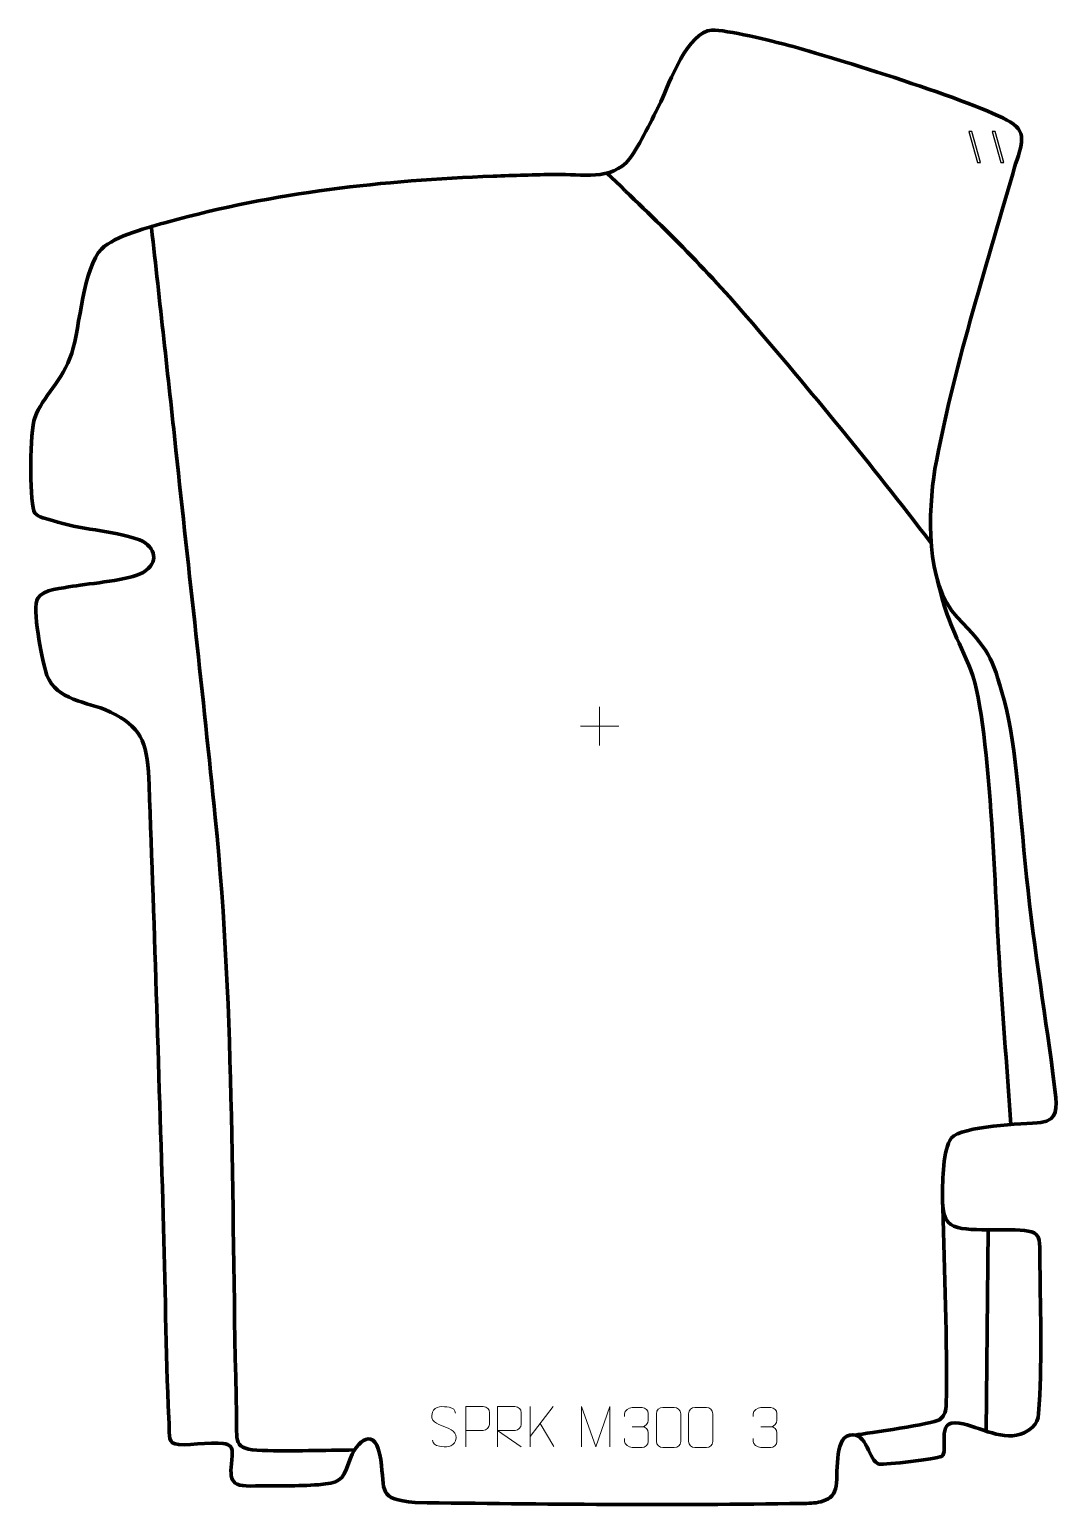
# Model space of a CAD drawing. Header units: millimetres. Extents: x -617 to 23, y 12 to 930.
import ezdxf

# ---------------------------------------------------------------- set-up
doc = ezdxf.new("R2010")
doc.units = ezdxf.units.MM
doc.header["$MEASUREMENT"] = 0
doc.layers.add('layer 1', color=7, linetype='Continuous')
doc.layers.add('layer 2', color=7, linetype='Continuous')

msp = doc.modelspace()

# ---------------------------------------------------------------- linework, layer by layer
at = {"layer": 'layer 1', "color": 142}
for points in [[(-27.461, 847.6569), (-27.461, 847.6569), (-32.8864, 867.052), (-32.8864, 867.052), (-32.8864, 867.052), (-32.8864, 867.052), (-31.043, 867.052), (-31.043, 867.052), (-31.043, 867.052), (-31.043, 867.052), (-25.6176, 847.6569), (-25.6176, 847.6569), (-25.6176, 847.6569), (-25.6176, 847.6569), (-27.461, 847.6569), (-27.461, 847.6569)], [(-12.8972, 847.6569), (-12.8972, 847.6569), (-18.3226, 867.052), (-18.3226, 867.052), (-18.3226, 867.052), (-18.3226, 867.052), (-16.4792, 867.052), (-16.4792, 867.052), (-16.4792, 867.052), (-16.4792, 867.052), (-11.0538, 847.6569), (-11.0538, 847.6569), (-11.0538, 847.6569), (-11.0538, 847.6569), (-12.8972, 847.6569), (-12.8972, 847.6569)]]:
    msp.add_open_spline(points, degree=3, knots=[0, 0, 0, 0, 0.2, 0.2, 0.2, 0.2, 0.4, 0.4, 0.4, 0.4, 0.6, 0.6, 0.6, 0.6, 1, 1, 1, 1], dxfattribs=at)
at = {"layer": 'layer 1', "color": 142, "lineweight": 158}
for points, knots in [([(-258.1374, 841.1236), (-227.2932, 811.76), (-199.1086, 784.4011), (-171.2479, 751.9937), (-171.2479, 751.9937), (-130.0785, 704.1404), (-94.7177, 661.1526), (-56.3265, 610.9558)], [0, 0, 0, 0, 0.33333333, 0.33333333, 0.33333333, 0.33333333, 1, 1, 1, 1]), ([(-415.0764, 46.6524), (-434.0076, 46.5333), (-453.739, 45.7816), (-472.5729, 46.3173), (-472.5729, 46.3173), (-491.7383, 46.8625), (-488.0435, 52.0383), (-488.5505, 68.7479), (-488.5505, 68.7479), (-491.8722, 193.3392), (-489.3496, 315.7052), (-501.8031, 440.1285), (-501.8031, 440.1285), (-509.4548, 516.294), (-518.0954, 592.5873), (-526.277, 668.7263), (-526.277, 668.7263), (-531.2348, 714.865), (-536.3568, 760.9861), (-541.4489, 807.1102), (-541.4489, 807.1102), (-541.4489, 807.1102), (-541.6129, 808.5961), (-541.6129, 808.5961)], [0, 0, 0, 0, 0.14285714, 0.14285714, 0.14285714, 0.14285714, 0.28571429, 0.28571429, 0.28571429, 0.28571429, 0.42857143, 0.42857143, 0.42857143, 0.42857143, 0.57142857, 0.57142857, 0.57142857, 0.57142857, 0.71428571, 0.71428571, 0.71428571, 0.71428571, 1, 1, 1, 1]), ([(-52.3314, 587.517), (-47.1635, 565.3175), (-41.8797, 555.1746), (-32.819, 534.9406), (-32.819, 534.9406), (-19.1613, 504.4412), (-16.4555, 385.6003), (-13.5848, 345.0734), (-13.5848, 345.0734), (-11.3193, 313.0871), (-9.0544, 281.1007), (-6.7892, 249.1143)], [0, 0, 0, 0, 0.25, 0.25, 0.25, 0.25, 0.5, 0.5, 0.5, 0.5, 1, 1, 1, 1]), ([(-103.6607, 55.9434), (-95.7865, 57.1433), (-55.0074, 62.8457), (-51.1596, 65.5063), (-51.1596, 65.5063), (-47.8272, 67.8104), (-47.0503, 71.4111), (-46.966, 75.1725), (-46.966, 75.1725), (-46.0858, 114.4737), (-48.2825, 157.7924), (-49.0453, 197.483)], [0, 0, 0, 0, 0.25, 0.25, 0.25, 0.25, 0.5, 0.5, 0.5, 0.5, 1, 1, 1, 1])]:
    msp.add_open_spline(points, degree=3, knots=knots, dxfattribs=at)
msp.add_open_spline([(-20.7808, 183.668), (-20.7808, 183.668), (-22.0636, 58.4225), (-22.0636, 58.4225)], degree=3, dxfattribs=at)
at = {"layer": 'layer 2', "color": 242, "lineweight": 158}
msp.add_open_spline([(-289.9538, 840.3532), (-273.7974, 840.5049), (-255.5931, 836.0349), (-243.9646, 849.9242), (-243.9646, 849.9242), (-237.6839, 858.5829), (-229.6, 875.5358), (-224.5613, 885.3859), (-224.5613, 885.3859), (-219.3325, 897.1659), (-207.6194, 929.4507), (-192.7946, 930.0836), (-192.7946, 930.0836), (-183.9543, 930.461), (-154.9177, 923.1469), (-144.9171, 920.5833), (-144.9171, 920.5833), (-118.4045, 913.3595), (-27.8174, 885.4678), (-7.1878, 872.9249), (-7.1878, 872.9249), (4.5505, 865.7879), (-0.606, 858.1184), (-5.6069, 840.7466), (-5.6069, 840.7466), (-22.7973, 781.032), (-42.7255, 718.1104), (-53.9803, 657.1564), (-53.9803, 657.1564), (-58.2102, 630.0418), (-60.1626, 586.1822), (-40.1528, 564.7484), (-40.1528, 564.7484), (-20.6722, 544.3641), (-18.4525, 540.9828), (-10.9559, 513.2397), (-10.9559, 513.2397), (-2.935, 483.5562), (-1.0539, 439.8148), (3.9339, 394.8053), (3.9339, 394.8053), (8.9266, 349.7514), (16.9867, 303.3761), (20.7968, 269.2249), (20.7968, 269.2249), (21.8354, 259.9156), (22.8889, 251.6918), (11.9809, 250.4633), (11.9809, 250.4633), (0.9057, 249.3964), (-37.4483, 248.4458), (-43.8101, 240.6414), (-43.8101, 240.6414), (-49.0536, 234.2088), (-49.2216, 213.7363), (-49.3633, 205.2378), (-49.3633, 205.2378), (-49.5976, 191.195), (-46.421, 186.8089), (-39.8139, 185.03), (-39.8139, 185.03), (-27.4149, 182.0342), (0.3079, 185.5307), (7.8039, 181.6936), (7.8039, 181.6936), (12.0826, 179.5034), (11.3141, 171.0311), (11.3254, 166.9409), (11.3254, 166.9409), (11.4445, 136.9485), (12.7759, 105.0109), (10.9437, 75.253), (10.9437, 75.253), (10.3936, 66.3196), (10.7465, 61.9103), (1.5175, 57.3972), (1.5175, 57.3972), (-10.7693, 51.3888), (-26.0244, 61.0519), (-38.8467, 63.4202), (-38.8467, 63.4202), (-54.7373, 65.9759), (-44.498, 45.3054), (-50.0038, 42.6135), (-50.0038, 42.6135), (-53.285, 41.0092), (-84.5384, 37.4054), (-88.851, 37.9207), (-88.851, 37.9207), (-95.3248, 39.4751), (-95.9252, 58.2437), (-106.9777, 55.8872), (-106.9777, 55.8872), (-117.2167, 53.7042), (-113.8551, 30.8626), (-115.7824, 22.4624), (-115.7824, 22.4624), (-117.242, 17.4378), (-120.5283, 15.9493), (-125.0694, 14.4352), (-125.0694, 14.4352), (-128.7285, 13.4152), (-132.9537, 13.4587), (-136.7396, 13.4082), (-136.7396, 13.4082), (-216.1368, 12.1239), (-297.9665, 12.8109), (-377.4754, 13.9712), (-377.4754, 13.9712), (-400.9229, 16.4045), (-396.028, 20.46), (-398.8505, 40.713), (-398.8505, 40.713), (-401.8232, 62.0432), (-413.7748, 53.4655), (-418.702, 38.8911), (-418.702, 38.8911), (-422.7013, 27.0612), (-424.7438, 26.2387), (-437.6135, 25.0649), (-437.6135, 25.0649), (-450.5253, 23.8873), (-463.8492, 24.7903), (-476.8727, 24.2722), (-476.8727, 24.2722), (-494.164, 23.491), (-492.6119, 28.6941), (-491.2854, 43.0805), (-491.2854, 43.0805), (-490.7769, 48.5964), (-492.7119, 50.126), (-496.8518, 50.7488), (-496.8518, 50.7488), (-504.3299, 51.8737), (-522.2612, 48.8115), (-526.7799, 50.3886), (-526.7799, 50.3886), (-531.6354, 52.0833), (-530.2191, 56.9494), (-530.6881, 66.454), (-530.6881, 66.454), (-532.76, 108.4341), (-532.8268, 150.9196), (-534.1842, 193.0331), (-534.1842, 193.0331), (-537.1555, 284.9004), (-539.6169, 377.0001), (-543.3638, 468.8195), (-543.3638, 468.8195), (-544.7953, 490.0789), (-550.7601, 498.8581), (-570.5807, 507.349), (-570.5807, 507.349), (-584.9392, 512.73), (-603.1342, 514.3568), (-607.5122, 531.5979), (-607.5122, 531.5979), (-609.5433, 539.5967), (-616.0473, 570.2986), (-612.2246, 576.6834), (-612.2246, 576.6834), (-608.9491, 582.1542), (-596.6728, 582.8929), (-590.4553, 584.0139), (-590.4553, 584.0139), (-579.4453, 585.8922), (-555.3249, 587.7554), (-546.7273, 592.7015), (-546.7273, 592.7015), (-536.7649, 598.4328), (-538.478, 608.4267), (-548.9275, 612.9206), (-548.9275, 612.9206), (-566.9291, 619.0248), (-586.0462, 619.2879), (-603.0825, 624.9163), (-603.0825, 624.9163), (-609.4614, 627.0238), (-613.0359, 627.0562), (-614.7229, 630.8998), (-614.7229, 630.8998), (-617.3878, 639.9728), (-617.3726, 680.2184), (-614.1402, 688.9355), (-614.1402, 688.9355), (-609.0574, 702.643), (-596.941, 711.2939), (-591.0318, 729.1796), (-591.0318, 729.1796), (-586.0676, 745.5914), (-583.7771, 782.8205), (-572.6316, 793.8417), (-572.6316, 793.8417), (-564.1236, 802.2549), (-542.8288, 807.4941), (-530.9582, 810.8205), (-530.9582, 810.8205), (-465.4074, 829.0709), (-396.7884, 836.6229), (-328.9626, 839.2273), (-328.9626, 839.2273), (-315.9617, 839.7265), (-302.961, 840.0761), (-289.9538, 840.3532)], degree=3, knots=[0, 0, 0, 0, 0.01923077, 0.01923077, 0.01923077, 0.01923077, 0.03846154, 0.03846154, 0.03846154, 0.03846154, 0.05769231, 0.05769231, 0.05769231, 0.05769231, 0.07692308, 0.07692308, 0.07692308, 0.07692308, 0.09615385, 0.09615385, 0.09615385, 0.09615385, 0.11538462, 0.11538462, 0.11538462, 0.11538462, 0.13461538, 0.13461538, 0.13461538, 0.13461538, 0.15384615, 0.15384615, 0.15384615, 0.15384615, 0.17307692, 0.17307692, 0.17307692, 0.17307692, 0.19230769, 0.19230769, 0.19230769, 0.19230769, 0.21153846, 0.21153846, 0.21153846, 0.21153846, 0.23076923, 0.23076923, 0.23076923, 0.23076923, 0.25, 0.25, 0.25, 0.25, 0.26923077, 0.26923077, 0.26923077, 0.26923077, 0.28846154, 0.28846154, 0.28846154, 0.28846154, 0.30769231, 0.30769231, 0.30769231, 0.30769231, 0.32692308, 0.32692308, 0.32692308, 0.32692308, 0.34615385, 0.34615385, 0.34615385, 0.34615385, 0.36538462, 0.36538462, 0.36538462, 0.36538462, 0.38461538, 0.38461538, 0.38461538, 0.38461538, 0.40384615, 0.40384615, 0.40384615, 0.40384615, 0.42307692, 0.42307692, 0.42307692, 0.42307692, 0.44230769, 0.44230769, 0.44230769, 0.44230769, 0.46153846, 0.46153846, 0.46153846, 0.46153846, 0.48076923, 0.48076923, 0.48076923, 0.48076923, 0.5, 0.5, 0.5, 0.5, 0.51923077, 0.51923077, 0.51923077, 0.51923077, 0.53846154, 0.53846154, 0.53846154, 0.53846154, 0.55769231, 0.55769231, 0.55769231, 0.55769231, 0.57692308, 0.57692308, 0.57692308, 0.57692308, 0.59615385, 0.59615385, 0.59615385, 0.59615385, 0.61538462, 0.61538462, 0.61538462, 0.61538462, 0.63461538, 0.63461538, 0.63461538, 0.63461538, 0.65384615, 0.65384615, 0.65384615, 0.65384615, 0.67307692, 0.67307692, 0.67307692, 0.67307692, 0.69230769, 0.69230769, 0.69230769, 0.69230769, 0.71153846, 0.71153846, 0.71153846, 0.71153846, 0.73076923, 0.73076923, 0.73076923, 0.73076923, 0.75, 0.75, 0.75, 0.75, 0.76923077, 0.76923077, 0.76923077, 0.76923077, 0.78846154, 0.78846154, 0.78846154, 0.78846154, 0.80769231, 0.80769231, 0.80769231, 0.80769231, 0.82692308, 0.82692308, 0.82692308, 0.82692308, 0.84615385, 0.84615385, 0.84615385, 0.84615385, 0.86538462, 0.86538462, 0.86538462, 0.86538462, 0.88461538, 0.88461538, 0.88461538, 0.88461538, 0.90384615, 0.90384615, 0.90384615, 0.90384615, 0.92307692, 0.92307692, 0.92307692, 0.92307692, 0.94230769, 0.94230769, 0.94230769, 0.94230769, 0.96153846, 0.96153846, 0.96153846, 0.96153846, 1, 1, 1, 1], dxfattribs=at)
at = {"layer": 'layer 2', "color": 250, "lineweight": 9}
for points in [[(-262.6369, 508.9693), (-262.6369, 508.9693), (-262.6369, 484.9914), (-262.6369, 484.9914)], [(-274.6258, 496.9803), (-274.6258, 496.9803), (-250.6479, 496.9803), (-250.6479, 496.9803)], [(-305.8347, 73.6573), (-305.8347, 73.6573), (-305.8347, 48.7037), (-305.8347, 48.7037)], [(-291.4585, 73.6573), (-291.4585, 73.6573), (-305.8347, 55.0176), (-305.8347, 55.0176)], [(-291.1332, 48.7995), (-291.1332, 48.7995), (-299.6037, 63.1131), (-299.6037, 63.1131)], [(-242.3795, 61.1433), (-242.3795, 61.1433), (-236.1831, 61.1433), (-236.1831, 61.1433)], [(-162.3795, 61.1433), (-162.3795, 61.1433), (-156.1831, 61.1433), (-156.1831, 61.1433)]]:
    msp.add_open_spline(points, degree=3, dxfattribs=at)
for points, knots in [([(-359.4932, 61.3249), (-363.7415, 62.7953), (-368.6496, 64.5911), (-366.6445, 70.1114), (-366.6445, 70.1114), (-365.141, 74.2513), (-359.9274, 73.8628), (-356.3238, 73.2617), (-356.3238, 73.2617), (-353.4632, 72.7845), (-352.5985, 71.5713), (-352.2879, 69.4872)], [0, 0, 0, 0, 0.25, 0.25, 0.25, 0.25, 0.5, 0.5, 0.5, 0.5, 1, 1, 1, 1]), ([(-345.8521, 48.6747), (-345.8521, 48.6747), (-345.8521, 73.6283), (-345.8521, 73.6283), (-345.8521, 73.6283), (-342.2571, 73.6283), (-338.6618, 73.6283), (-335.0664, 73.6283), (-335.0664, 73.6283), (-332.7412, 73.5904), (-331.1838, 72.1003), (-331.188, 69.7342), (-331.188, 69.7342), (-331.1884, 67.6985), (-331.1884, 64.6392), (-331.188, 62.6032), (-331.188, 62.6032), (-331.1945, 60.7278), (-333.0067, 58.7859), (-335.0163, 58.7668), (-335.0163, 58.7668), (-335.0163, 58.7668), (-345.8521, 58.7668), (-345.8521, 58.7668)], [0, 0, 0, 0, 0.14285714, 0.14285714, 0.14285714, 0.14285714, 0.28571429, 0.28571429, 0.28571429, 0.28571429, 0.42857143, 0.42857143, 0.42857143, 0.42857143, 0.57142857, 0.57142857, 0.57142857, 0.57142857, 0.71428571, 0.71428571, 0.71428571, 0.71428571, 1, 1, 1, 1]), ([(-326.0994, 48.6786), (-326.0994, 48.6786), (-326.0994, 73.6321), (-326.0994, 73.6321), (-326.0994, 73.6321), (-322.5046, 73.6321), (-318.9091, 73.6321), (-315.3139, 73.6321), (-315.3139, 73.6321), (-312.9886, 73.5944), (-311.4313, 72.1044), (-311.4354, 69.738), (-311.4354, 69.738), (-311.4358, 67.7025), (-311.4358, 64.6431), (-311.4354, 62.6071), (-311.4354, 62.6071), (-311.4419, 60.7316), (-313.2542, 58.7898), (-315.2637, 58.7707), (-315.2637, 58.7707), (-315.2637, 58.7707), (-326.0994, 58.7707), (-326.0994, 58.7707), (-326.0994, 58.7707), (-326.0994, 58.7707), (-311.4447, 48.6786), (-311.4447, 48.6786)], [0, 0, 0, 0, 0.125, 0.125, 0.125, 0.125, 0.25, 0.25, 0.25, 0.25, 0.375, 0.375, 0.375, 0.375, 0.5, 0.5, 0.5, 0.5, 0.625, 0.625, 0.625, 0.625, 0.75, 0.75, 0.75, 0.75, 1, 1, 1, 1]), ([(-273.8854, 48.675), (-273.8854, 48.675), (-273.8854, 73.6329), (-273.8854, 73.6329), (-273.8854, 73.6329), (-273.8854, 73.6329), (-264.9603, 48.675), (-264.9603, 48.675), (-264.9603, 48.675), (-264.9603, 48.675), (-256.2004, 73.6324), (-256.2004, 73.6324), (-256.2004, 73.6324), (-256.2004, 73.6324), (-256.2004, 48.675), (-256.2004, 48.675)], [0, 0, 0, 0, 0.2, 0.2, 0.2, 0.2, 0.4, 0.4, 0.4, 0.4, 0.6, 0.6, 0.6, 0.6, 1, 1, 1, 1]), ([(-247.0892, 67.3885), (-247.0892, 67.3885), (-247.0892, 69.2457), (-247.0892, 69.2457), (-247.0892, 69.2457), (-247.1035, 70.9876), (-244.439, 73.1057), (-242.3799, 73.083), (-242.3799, 73.083), (-240.3158, 73.083), (-238.2518, 73.083), (-236.1881, 73.083), (-236.1881, 73.083), (-233.9936, 73.0918), (-232.3953, 71.245), (-232.3509, 69.3329), (-232.3509, 69.3329), (-232.3513, 67.8978), (-232.3513, 66.4627), (-232.3509, 65.0272), (-232.3509, 65.0272), (-232.3995, 63.3737), (-234.0021, 61.1437), (-236.2004, 61.1537), (-236.2004, 61.1537), (-233.9967, 61.1425), (-232.3887, 59.3393), (-232.3347, 57.2798), (-232.3347, 57.2798), (-232.3351, 55.4951), (-232.3351, 53.7104), (-232.3347, 51.9253), (-232.3347, 51.9253), (-232.3246, 49.8639), (-234.3795, 48.1008), (-236.2004, 48.1089), (-236.2004, 48.1089), (-238.2657, 48.1092), (-240.3309, 48.1092), (-242.3965, 48.1089), (-242.3965, 48.1089), (-244.5651, 48.1204), (-247.0961, 50.5206), (-247.1147, 51.9824), (-247.1147, 51.9824), (-247.1147, 51.9824), (-247.1147, 53.891), (-247.1147, 53.891)], [0, 0, 0, 0, 0.07692308, 0.07692308, 0.07692308, 0.07692308, 0.15384615, 0.15384615, 0.15384615, 0.15384615, 0.23076923, 0.23076923, 0.23076923, 0.23076923, 0.30769231, 0.30769231, 0.30769231, 0.30769231, 0.38461538, 0.38461538, 0.38461538, 0.38461538, 0.46153846, 0.46153846, 0.46153846, 0.46153846, 0.53846154, 0.53846154, 0.53846154, 0.53846154, 0.61538462, 0.61538462, 0.61538462, 0.61538462, 0.69230769, 0.69230769, 0.69230769, 0.69230769, 0.76923077, 0.76923077, 0.76923077, 0.76923077, 0.84615385, 0.84615385, 0.84615385, 0.84615385, 1, 1, 1, 1]), ([(-223.3054, 73.0953), (-220.9393, 73.0953), (-218.5728, 73.0953), (-216.2063, 73.0953), (-216.2063, 73.0953), (-214.2258, 73.1309), (-212.1998, 71.6366), (-212.1727, 69.1945), (-212.1727, 69.1945), (-212.1731, 63.4371), (-212.1731, 57.6793), (-212.1727, 51.9211), (-212.1727, 51.9211), (-212.3148, 49.5935), (-214.0212, 48.1112), (-216.2063, 48.1004), (-216.2063, 48.1004), (-218.5787, 48.1008), (-220.9511, 48.1008), (-223.3231, 48.1004), (-223.3231, 48.1004), (-225.2816, 47.9948), (-227.288, 49.8827), (-227.2766, 51.9037), (-227.2766, 51.9037), (-227.2762, 57.6843), (-227.2762, 63.4646), (-227.2766, 69.2444), (-227.2766, 69.2444), (-227.2723, 71.3864), (-225.4952, 73.1089), (-223.3054, 73.0953)], [0, 0, 0, 0, 0.11111111, 0.11111111, 0.11111111, 0.11111111, 0.22222222, 0.22222222, 0.22222222, 0.22222222, 0.33333333, 0.33333333, 0.33333333, 0.33333333, 0.44444444, 0.44444444, 0.44444444, 0.44444444, 0.55555556, 0.55555556, 0.55555556, 0.55555556, 0.66666667, 0.66666667, 0.66666667, 0.66666667, 0.77777778, 0.77777778, 0.77777778, 0.77777778, 1, 1, 1, 1]), ([(-203.3054, 73.0953), (-200.9393, 73.0953), (-198.5728, 73.0953), (-196.2063, 73.0953), (-196.2063, 73.0953), (-194.2258, 73.1309), (-192.1998, 71.6366), (-192.1727, 69.1945), (-192.1727, 69.1945), (-192.1731, 63.4371), (-192.1731, 57.6793), (-192.1727, 51.9211), (-192.1727, 51.9211), (-192.3148, 49.5935), (-194.0212, 48.1112), (-196.2063, 48.1004), (-196.2063, 48.1004), (-198.5787, 48.1008), (-200.9511, 48.1008), (-203.3231, 48.1004), (-203.3231, 48.1004), (-205.2816, 47.9948), (-207.288, 49.8827), (-207.2766, 51.9037), (-207.2766, 51.9037), (-207.2762, 57.6843), (-207.2762, 63.4646), (-207.2766, 69.2444), (-207.2766, 69.2444), (-207.2723, 71.3864), (-205.4952, 73.1089), (-203.3054, 73.0953)], [0, 0, 0, 0, 0.11111111, 0.11111111, 0.11111111, 0.11111111, 0.22222222, 0.22222222, 0.22222222, 0.22222222, 0.33333333, 0.33333333, 0.33333333, 0.33333333, 0.44444444, 0.44444444, 0.44444444, 0.44444444, 0.55555556, 0.55555556, 0.55555556, 0.55555556, 0.66666667, 0.66666667, 0.66666667, 0.66666667, 0.77777778, 0.77777778, 0.77777778, 0.77777778, 1, 1, 1, 1]), ([(-167.0892, 67.3885), (-167.0892, 67.3885), (-167.0892, 69.2457), (-167.0892, 69.2457), (-167.0892, 69.2457), (-167.1035, 70.9876), (-164.439, 73.1057), (-162.3799, 73.083), (-162.3799, 73.083), (-160.3158, 73.083), (-158.2518, 73.083), (-156.1881, 73.083), (-156.1881, 73.083), (-153.9936, 73.0918), (-152.3953, 71.245), (-152.3509, 69.3329), (-152.3509, 69.3329), (-152.3513, 67.8978), (-152.3513, 66.4627), (-152.3509, 65.0272), (-152.3509, 65.0272), (-152.3995, 63.3737), (-154.0021, 61.1437), (-156.2004, 61.1537), (-156.2004, 61.1537), (-153.9967, 61.1425), (-152.3887, 59.3393), (-152.3347, 57.2798), (-152.3347, 57.2798), (-152.3351, 55.4951), (-152.3351, 53.7104), (-152.3347, 51.9253), (-152.3347, 51.9253), (-152.3246, 49.8639), (-154.3795, 48.1008), (-156.2004, 48.1089), (-156.2004, 48.1089), (-158.2657, 48.1092), (-160.3309, 48.1092), (-162.3965, 48.1089), (-162.3965, 48.1089), (-164.5651, 48.1204), (-167.0961, 50.5206), (-167.1147, 51.9824), (-167.1147, 51.9824), (-167.1147, 51.9824), (-167.1147, 53.891), (-167.1147, 53.891)], [0, 0, 0, 0, 0.07692308, 0.07692308, 0.07692308, 0.07692308, 0.15384615, 0.15384615, 0.15384615, 0.15384615, 0.23076923, 0.23076923, 0.23076923, 0.23076923, 0.30769231, 0.30769231, 0.30769231, 0.30769231, 0.38461538, 0.38461538, 0.38461538, 0.38461538, 0.46153846, 0.46153846, 0.46153846, 0.46153846, 0.53846154, 0.53846154, 0.53846154, 0.53846154, 0.61538462, 0.61538462, 0.61538462, 0.61538462, 0.69230769, 0.69230769, 0.69230769, 0.69230769, 0.76923077, 0.76923077, 0.76923077, 0.76923077, 0.84615385, 0.84615385, 0.84615385, 0.84615385, 1, 1, 1, 1]), ([(-359.4932, 61.3248), (-355.4746, 59.6781), (-350.4451, 57.7898), (-352.2791, 52.4295), (-352.2791, 52.4295), (-353.7389, 48.1631), (-358.6497, 48.4198), (-362.3758, 48.9745), (-362.3758, 48.9745), (-365.1258, 49.3843), (-366.3467, 50.5978), (-366.7247, 52.71)], [0, 0, 0, 0, 0.25, 0.25, 0.25, 0.25, 0.5, 0.5, 0.5, 0.5, 1, 1, 1, 1])]:
    msp.add_open_spline(points, degree=3, knots=knots, dxfattribs=at)

doc.saveas('drawing.dxf')
